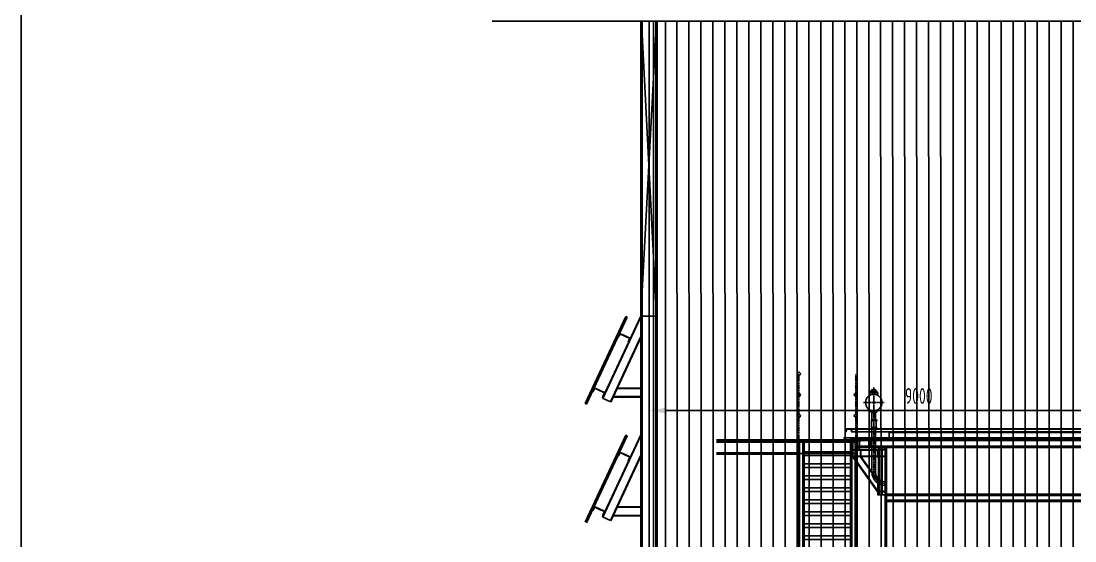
# Model space of a CAD drawing. Header units: millimetres. Extents: x -1263456 to 2767218, y -83310 to 50301.
# Drawn here: x 1071184 to 1088766, y -33191 to -24530 of the extents above; entities that cross this region are included whole.
import ezdxf

# ---------------------------------------------------------------- set-up
doc = ezdxf.new("R2010")
doc.units = ezdxf.units.MM
doc.linetypes.add('AUSGEZOGEN', pattern=[0])
doc.linetypes.add('gen7', pattern=[13.75, 9.75, -1.5, 1, -1.5])
doc.layers.get('0').update_dxf_attribs({"color": 255, "lineweight": 50})
doc.layers.get('Defpoints').update_dxf_attribs({"linetype": 'AUSGEZOGEN'})
for name, color, linetype in [('2', 7, 'Continuous'), ('3', 11, 'Continuous'), ('4', 3, 'Continuous'), ('7', 4, 'gen7'), ('8', 1, 'Continuous'), ('AM-8', 1, 'Continuous'), ('CENTER', 1, 'Continuous')]:
    doc.layers.add(name, color=color, linetype=linetype)
for name, color, linetype, lineweight in [('AM_0', 7, 'Continuous', 50), ('AM_5', 3, 'Continuous', 25), ('AM_8', 1, 'Continuous', 25)]:
    doc.layers.add(name, color=color, linetype=linetype, lineweight=lineweight)
doc.layers.add('AM_VIEWS', color=1, linetype='Continuous', lineweight=25, plot=False)
doc.styles.get("Standard").update_dxf_attribs({"font": 'ISOCP.SHX', "width": 0.7})
doc.dimstyles.new('AM_ISO$0', dxfattribs={"dimtxt": 3.5, "dimasz": 3.5, "dimexe": 1, "dimexo": 1, "dimgap": 1.5, "dimtad": 1, "dimdsep": 46, "dimtxsty": 'Standard', "dimcen": 0, "dimclrd": 256, "dimclre": 256, "dimclrt": 2, "dimazin": 2, "dimtp": 0.1, "dimtm": 0.1, "dimtfac": 0.71, "dimtmove": 0, "dimatfit": 3, "dimfxl": 1, "dimlwd": -1, "dimlwe": -1, "dimarcsym": 1})

# ---------------------------------------------------------------- blocks, each defined once
blk = doc.blocks.new('E322')
at = {"layer": 'AM-8'}
for p, q in [((1235654, -27736, 0), (1235016, -26367, 0)), ((1235244, -26382, 0), (1235267, -26372, 0)), ((1235267, -26372, 0), (1235943, -27822, 0)), ((1235649, -27738, 0), (1235016, -26381, 0)), ((1235244, -26382, 0), (1235920, -27832, 0)), ((1235524, -27797, 0), (1235016, -26708, 0)), ((1235519, -27799, 0), (1235016, -26722, 0)), ((1235190, -26739, 0), (1235371, -26654, 0)), ((1235409, -27565, 0), (1235016, -27565, 0)), ((1235412, -27571, 0), (1235016, -27571, 0)), ((1235476, -27709, 0), (1235016, -27709, 0)), ((1235479, -27715, 0), (1235016, -27715, 0)), ((1235654, -27736, 0), (1235524, -27797, 0)), ((1235920, -27832, 0), (1235943, -27822, 0)), ((1235654, -29714, 0), (1235016, -28345, 0)), ((1235649, -29717, 0), (1235016, -28359, 0)), ((1235244, -28361, 0), (1235267, -28350, 0)), ((1235244, -28361, 0), (1235920, -29811, 0)), ((1235267, -28350, 0), (1235943, -29800, 0)), ((1235524, -29775, 0), (1235016, -28686, 0)), ((1235519, -29777, 0), (1235016, -28700, 0)), ((1235409, -29543, 0), (1235016, -29543, 0)), ((1235412, -29549, 0), (1235016, -29549, 0)), ((1235476, -29687, 0), (1235016, -29687, 0)), ((1235479, -29693, 0), (1235016, -29693, 0)), ((1235654, -29714, 0), (1235524, -29775, 0))]:
    blk.add_line(p, q, dxfattribs=at)
at = {"layer": 'AM-8', "elevation": 0}
for points in [[(1235283, -26702), (1235353, -26669, -0.383987), (1235367, -26674), (1235395, -26720, 0.432208), (1235403, -26722), (1235371, -26654), (1235280, -26697), (1235190, -26739), (1235221, -26807, 0.432208), (1235225, -26800), (1235207, -26748, -0.383987), (1235213, -26735)], [(1235705, -27608), (1235775, -27576, -0.383987), (1235789, -27580), (1235817, -27627, 0.432208), (1235825, -27629), (1235793, -27561), (1235703, -27603), (1235612, -27645), (1235644, -27713, 0.432208), (1235648, -27706), (1235630, -27654, -0.383987), (1235636, -27641)], [(1235283, -28680), (1235353, -28648, -0.383987), (1235367, -28652), (1235395, -28699, 0.432208), (1235403, -28701), (1235371, -28633), (1235280, -28675), (1235190, -28717), (1235221, -28785, 0.432208), (1235225, -28778), (1235207, -28726, -0.383987), (1235213, -28713)], [(1235705, -29587), (1235775, -29554, -0.383987), (1235789, -29558), (1235817, -29605, 0.432208), (1235825, -29607), (1235793, -29539), (1235703, -29581), (1235612, -29623), (1235644, -29691, 0.432208), (1235648, -29684), (1235630, -29633, -0.383987), (1235636, -29619)]]:
    blk.add_lwpolyline(points, format="xyb", close=True, dxfattribs=at)
blk = doc.blocks.new('*D237')
at = {"layer": 'AM_5', "transparency": 16777216}
for p, q in [((1081660, -28608), (1081660, -31095)), ((1081922, -31020), (1090397, -31020)), ((1090660, -31084), (1090660, -31095))]:
    blk.add_line(p, q, dxfattribs=at)
for points in [[(1081922, -30976), (1081922, -31063), (1081660, -31020)], [(1090397, -30976), (1090397, -31063), (1090660, -31020)]]:
    blk.add_solid(points, dxfattribs=at)
at = {"layer": 'Defpoints', "color": 0, "transparency": 16777216}
for p in [(1081660, -28533, 0), (1090660, -31009), (1090660, -31020)]:
    blk.add_point(p, dxfattribs=at)
at = {"layer": 'AM_5', "color": 2, "transparency": 16777216, "insert": (1086160, -30776), "char_height": 262.5, "attachment_point": 5}
blk.add_mtext('9000', dxfattribs=at)
blk = doc.blocks.new('130007')
at = {"layer": '7'}
for p, q in [((-53713, 236640), (-53713, 236416)), ((-53277, 236520), (-53277, 235720))]:
    blk.add_line(p, q, dxfattribs=at)
at = {"layer": '8'}
for p, q in [((-53773, 236620), (-53773, 236473)), ((-53765, 236620), (-53765, 236473)), ((-53661, 236620), (-53661, 236473)), ((-53653, 236620), (-53653, 236473)), ((-53232, 236520), (-53337, 236520)), ((-53337, 236520), (-53337, 235720)), ((-53329, 235720), (-53329, 236520)), ((-53232, 236520), (-53217, 236505)), ((-53225, 236513), (-53225, 235727)), ((-53217, 235735), (-53217, 236505)), ((-53347, 236473), (-53787, 236473)), ((-53787, 236359), (-53787, 236473)), ((-53787, 236465), (-53347, 236465)), ((-53347, 236367), (-53787, 236367)), ((-53787, 236359), (-53347, 236359)), ((-53773, 236359), (-53347, 235768)), ((-53347, 235781), (-53763, 236359)), ((-53643, 236359), (-53347, 235949)), ((-53347, 235963), (-53633, 236359)), ((-53283, 235720), (-53337, 235720)), ((-53232, 235720), (-53283, 235720)), ((-53232, 235720), (-53217, 235735))]:
    blk.add_line(p, q, dxfattribs=at)
for points in [[(-53793, 236640), (-53633, 236640), (-53633, 236620), (-53793, 236620)], [(-53347, 236486), (-53337, 236486), (-53337, 236346), (-53347, 236346)], [(-53329, 236479), (-53225, 236479), (-53225, 236471), (-53329, 236471)], [(-53776, 236465), (-53768, 236465), (-53768, 236367), (-53776, 236367)], [(-53641, 236465), (-53633, 236465), (-53633, 236367), (-53641, 236367)], [(-53329, 236369), (-53225, 236369), (-53225, 236361), (-53329, 236361)], [(-53347, 235990), (-53337, 235990), (-53337, 235720), (-53347, 235720)], [(-53329, 235782), (-53225, 235782), (-53225, 235774), (-53329, 235774)]]:
    blk.add_lwpolyline(points, close=True, dxfattribs=at)
blk = doc.blocks.new('114451')
at = {"layer": '8'}
h = blk.add_hatch(dxfattribs=at)
h.set_pattern_fill('ANSI31', color=256, scale=0.049174, angle=45, style=0)
h.set_pattern_definition([(90, (-425643.42109, 126418.60732), (0.15612736722, 3e-17), [])])
h.paths.add_polyline_path([(-31773, 32381, 0.047643), (-31774, 32381), (-31781, 32374, 0.047643), (-31780, 32373)])
h = blk.add_hatch(dxfattribs=at)
h.set_pattern_fill('ANSI31', color=256, scale=0.049174, angle=45, style=0)
h.set_pattern_definition([(90, (-425643.42109, 126291.48051), (0.15612736722, 3e-17), [])])
h.paths.add_polyline_path([(-31773, 32253, 0.047643), (-31774, 32254), (-31781, 32247, 0.047643), (-31780, 32246)])
at = {"layer": '7', "ltscale": 0.5}
for p, q in [((-31824, 32934), (-31824, 31515)), ((-31994, 32675), (-31652, 32675))]:
    blk.add_line(p, q, dxfattribs=at)
blk.add_arc((-31634, 31515, 0), 190, 180, 270, dxfattribs=at)
at = {"layer": '8'}
for p, q in [((-31865, 32879), (-31865, 32872)), ((-31859, 32879), (-31865, 32879)), ((-31859, 32872), (-31859, 32879)), ((-31859, 32879), (-31789, 32879)), ((-31858, 32879), (-31858, 32881)), ((-31846, 32881), (-31858, 32881)), ((-31847, 32887), (-31857, 32887)), ((-31857, 32881), (-31857, 32886)), ((-31857, 32872), (-31857, 32879)), ((-31856, 32879), (-31856, 32872)), ((-31847, 32886), (-31847, 32881)), ((-31846, 32881), (-31846, 32879)), ((-31834, 32885), (-31833, 32898)), ((-31833, 32898), (-31833, 32900)), ((-31833, 32900), (-31815, 32900)), ((-31833, 32898), (-31815, 32898)), ((-31831, 32905), (-31831, 32905)), ((-31817, 32905), (-31831, 32905)), ((-31831, 32904), (-31830, 32904)), ((-31831, 32904), (-31831, 32900)), ((-31830, 32900), (-31830, 32904)), ((-31824, 32904), (-31823, 32904)), ((-31824, 32904), (-31824, 32900)), ((-31823, 32900), (-31823, 32904)), ((-31817, 32905), (-31817, 32905)), ((-31817, 32904), (-31817, 32904)), ((-31817, 32904), (-31817, 32900)), ((-31817, 32900), (-31817, 32904)), ((-31815, 32900), (-31815, 32898)), ((-31815, 32898), (-31814, 32885)), ((-31801, 32879), (-31801, 32881)), ((-31789, 32881), (-31801, 32881)), ((-31791, 32887), (-31800, 32887)), ((-31800, 32881), (-31800, 32886)), ((-31792, 32872), (-31792, 32879)), ((-31790, 32886), (-31790, 32881)), ((-31790, 32872), (-31790, 32879)), ((-31789, 32881), (-31789, 32879)), ((-31789, 32879), (-31789, 32872)), ((-31892, 32824), (-31892, 32834)), ((-31757, 32835), (-31891, 32835)), ((-31887, 32796), (-31887, 32816)), ((-31883, 32835), (-31883, 32844)), ((-31882, 32845), (-31882, 32847)), ((-31866, 32847), (-31882, 32847)), ((-31759, 32845), (-31882, 32845)), ((-31881, 32847), (-31881, 32854)), ((-31868, 32855), (-31880, 32855)), ((-31871, 32855), (-31871, 32865)), ((-31859, 32865), (-31871, 32865)), ((-31868, 32854), (-31868, 32847)), ((-31866, 32872), (-31866, 32865)), ((-31866, 32872), (-31788, 32872)), ((-31866, 32847), (-31866, 32845)), ((-31865, 32845), (-31865, 32845)), ((-31860, 32849), (-31859, 32849)), ((-31859, 32845), (-31859, 32872)), ((-31847, 32845), (-31847, 32845)), ((-31842, 32849), (-31843, 32849)), ((-31842, 32849), (-31830, 32849)), ((-31832, 32845), (-31832, 32847)), ((-31816, 32847), (-31832, 32847)), ((-31818, 32855), (-31830, 32855)), ((-31830, 32847), (-31830, 32854)), ((-31817, 32854), (-31817, 32847)), ((-31817, 32849), (-31805, 32849)), ((-31816, 32847), (-31816, 32845)), ((-31804, 32849), (-31805, 32849)), ((-31800, 32845), (-31800, 32845)), ((-31788, 32872), (-31788, 32845)), ((-31781, 32845), (-31781, 32847)), ((-31765, 32847), (-31781, 32847)), ((-31780, 32847), (-31780, 32854)), ((-31767, 32855), (-31779, 32855)), ((-31767, 32854), (-31767, 32847)), ((-31765, 32847), (-31765, 32845)), ((-31764, 32844), (-31764, 32835)), ((-31760, 32816), (-31760, 32796)), ((-31758, 32844), (-31758, 32835)), ((-31756, 32834), (-31756, 32824)), ((-31872, 32526), (-31873, 32527)), ((-31873, 32527), (-31873, 32516)), ((-31775, 32527), (-31776, 32526)), ((-31872, 32526), (-31776, 32526)), ((-31867, 32516), (-31867, 32518)), ((-31865, 32522), (-31865, 32526)), ((-31864, 32522), (-31783, 32522)), ((-31785, 32512), (-31862, 32512)), ((-31854, 32379), (-31854, 32512)), ((-31852, 32377), (-31854, 32379)), ((-31824, 32516), (-31824, 32518)), ((-31794, 32512), (-31794, 32379)), ((-31783, 32526), (-31783, 32522)), ((-31774, 32381), (-31781, 32374)), ((-31780, 32516), (-31780, 32518)), ((-31773, 32381), (-31780, 32373)), ((-31785, 32239), (-31862, 32239)), ((-31854, 32239), (-31854, 31515)), ((-31794, 32239), (-31794, 31515)), ((-31774, 32254), (-31781, 32247)), ((-31773, 32253), (-31780, 32246)), ((-31854, 31515), (-31794, 31515)), ((-31634, 31355, 0), (-31634, 31295, 0)), ((-31634, 31355, 0), (-31624, 31355)), ((-31634, 31295, 0), (-31624, 31295))]:
    blk.add_line(p, q, dxfattribs=at)
at = {"layer": '8', "ltscale": 0.5}
for p, q in [((-31863, 32387), (-31863, 32378)), ((-31863, 32387), (-31784, 32387)), ((-31863, 32378), (-31784, 32378)), ((-31863, 32377), (-31784, 32377)), ((-31863, 32377), (-31863, 32368)), ((-31863, 32368), (-31784, 32368)), ((-31862, 32389), (-31785, 32389)), ((-31862, 32389), (-31862, 32387)), ((-31862, 32378), (-31862, 32377)), ((-31862, 32368), (-31862, 32260)), ((-31794, 32379), (-31854, 32379)), ((-31795, 32377), (-31852, 32377)), ((-31794, 32379), (-31795, 32377)), ((-31785, 32389), (-31785, 32387)), ((-31785, 32378), (-31785, 32377)), ((-31785, 32368), (-31785, 32260)), ((-31784, 32387), (-31784, 32378)), ((-31784, 32377), (-31784, 32368)), ((-31863, 32260), (-31784, 32260)), ((-31863, 32251), (-31863, 32260)), ((-31863, 32251), (-31784, 32251)), ((-31863, 32241), (-31863, 32250)), ((-31863, 32250), (-31784, 32250)), ((-31863, 32241), (-31784, 32241)), ((-31862, 32251), (-31862, 32250)), ((-31862, 32241), (-31862, 32239)), ((-31785, 32251), (-31785, 32250)), ((-31785, 32241), (-31785, 32239)), ((-31784, 32251), (-31784, 32260)), ((-31784, 32241), (-31784, 32250))]:
    blk.add_line(p, q, dxfattribs=at)
at = {"layer": '8', "elevation": 0}
for points in [[(-31887, 32554), (-31887, 32546)], [(-31883, 32544), (-31883, 32527), (-31766, 32527), (-31766, 32543)], [(-31761, 32546), (-31761, 32554)]]:
    blk.add_lwpolyline(points, dxfattribs=at)
at = {"layer": '8'}
blk.add_circle((-31824, 32675), 137, dxfattribs=at)
at = {"layer": '8', "ltscale": 0.5}
for centre, radius in [((-31777, 32377), 7.21), ((-31777, 32377), 5.17), ((-31777, 32250), 7.21), ((-31777, 32250), 5.17)]:
    blk.add_circle(centre, radius, dxfattribs=at)
at = {"layer": '8'}
for centre, radius, start, end in [((-31857, 32886), 0.3, 90, 180), ((-31847, 32886), 0.3, 0, 90), ((-31836, 32885), 2, 270, 355.6), ((-31832, 32897), 1, 90, 175.6), ((-31816, 32897), 1, 4.4, 90), ((-31812, 32885), 2, 184.4, 270), ((-31800, 32886), 0.3, 90, 180), ((-31791, 32886), 0.3, 0, 90), ((-31891, 32834), 1, 90, 180), ((-31888, 32824), 4, 180, 244.0555), ((-31891, 32816), 4, 0, 64.0555), ((-31882, 32844), 1, 90, 180), ((-31880, 32854), 0.4, 90, 180), ((-31868, 32854), 0.4, 0, 90), ((-31854, 32835), 14.6, 111.9673, 138.3549), ((-31830, 32854), 0.4, 90, 180), ((-31818, 32854), 0.4, 0, 90), ((-31779, 32854), 0.4, 90, 180), ((-31767, 32854), 0.4, 0, 90), ((-31765, 32844), 1, 0, 90), ((-31756, 32816), 4, 115.9445, 180), ((-31759, 32844), 1, 0, 90), ((-31760, 32824), 4, 295.9445, 0), ((-31757, 32834), 1, 0, 90), ((-31824, 32675), 144, 244.0577, 295.9423), ((-31862, 32504), 17.6, 90, 106.5647), ((-31862, 32529), 17.6, 253.4462, 270), ((-31864, 32522), 0.5, 180, 270), ((-31785, 32504), 17.6, 73.4462, 90), ((-31785, 32529), 17.6, 270, 286.5647), ((-31783, 32522), 0.5, 270, 0), ((-31634, 31515, 0), 220, 180, 270), ((-31634, 31515, 0), 160, 180, 270)]:
    blk.add_arc(centre, radius, start, end, dxfattribs=at)
for points, knots in [([(-31847, 32883), (-31847, 32883), (-31846, 32883), (-31845, 32883), (-31842, 32883), (-31840, 32883), (-31838, 32883), (-31836, 32883), (-31833, 32883), (-31830, 32883), (-31827, 32883), (-31824, 32883), (-31821, 32883), (-31817, 32883), (-31814, 32883), (-31812, 32883), (-31809, 32883), (-31807, 32883), (-31805, 32883), (-31803, 32883), (-31802, 32883), (-31801, 32883), (-31800, 32883)], [0, 0, 0, 0, 0.017108, 0.099252, 0.14467, 0.190079, 0.239353, 0.288618, 0.340847, 0.393067, 0.44691, 0.500743, 0.554586, 0.608419, 0.660648, 0.712868, 0.762142, 0.811408, 0.856825, 0.902234, 0.957029, 1, 1, 1, 1]), ([(-31846, 32880), (-31845, 32880), (-31844, 32880), (-31842, 32880), (-31839, 32880), (-31835, 32880), (-31832, 32880), (-31828, 32880), (-31824, 32880), (-31820, 32880), (-31816, 32880), (-31812, 32880), (-31809, 32880), (-31805, 32880), (-31803, 32880), (-31802, 32880), (-31802, 32880)], [0, 0, 0, 0, 0.027696, 0.102418, 0.177128, 0.255431, 0.33552, 0.416846, 0.498804, 0.580763, 0.662089, 0.742178, 0.82048, 0.895202, 0.969913, 1, 1, 1, 1]), ([(-31831, 32905), (-31831, 32905), (-31831, 32905), (-31831, 32904), (-31831, 32904)], [0, 0, 0, 0, 0.528552, 1, 1, 1, 1]), ([(-31830, 32904), (-31830, 32904), (-31829, 32905), (-31827, 32905), (-31826, 32905), (-31824, 32904), (-31824, 32904)], [0, 0, 0, 0, 0.214584, 0.43603, 0.764264, 1, 1, 1, 1]), ([(-31817, 32904), (-31817, 32904), (-31818, 32905), (-31820, 32905), (-31822, 32905), (-31823, 32904), (-31823, 32904)], [0, 0, 0, 0, 0.214584, 0.43603, 0.764264, 1, 1, 1, 1]), ([(-31823, 32904), (-31823, 32904), (-31822, 32905), (-31820, 32905), (-31819, 32905), (-31817, 32904), (-31817, 32904)], [0, 0, 0, 0, 0.214584, 0.43603, 0.764264, 1, 1, 1, 1]), ([(-31817, 32904), (-31817, 32904), (-31817, 32905), (-31817, 32905), (-31817, 32905), (-31817, 32905)], [0, 0, 0, 0, 0.42981, 0.873365, 1, 1, 1, 1]), ([(-31843, 32849), (-31844, 32848), (-31845, 32847), (-31847, 32846), (-31847, 32845)], [0, 0, 0, 0, 0.490233, 1, 1, 1, 1]), ([(-31800, 32845), (-31801, 32846), (-31802, 32847), (-31803, 32848), (-31804, 32849)], [0, 0, 0, 0, 0.4899535, 1, 1, 1, 1]), ([(-31783, 32845), (-31783, 32845), (-31784, 32846), (-31785, 32847), (-31787, 32848), (-31788, 32849), (-31788, 32849)], [0, 0, 0, 0, 0.149037, 0.548371, 0.95947, 1, 1, 1, 1]), ([(-31867, 32518), (-31867, 32519), (-31867, 32520), (-31867, 32521), (-31867, 32521), (-31867, 32521), (-31867, 32521), (-31867, 32521)], [0, 0, 0, 0, 0.242804, 0.490105, 0.744526, 0.999878, 1, 1, 1, 1]), ([(-31824, 32518), (-31825, 32518), (-31826, 32519), (-31830, 32520), (-31841, 32521), (-31846, 32521), (-31851, 32521), (-31856, 32521), (-31860, 32520), (-31864, 32519), (-31866, 32519), (-31867, 32518)], [0, 0, 0, 0, 0.0749829, 0.1500143, 0.3035697, 0.4330134, 0.5624817, 0.6936302, 0.8246773, 0.9119338, 1, 1, 1, 1]), ([(-31867, 32516), (-31866, 32515), (-31864, 32514), (-31861, 32513), (-31856, 32513), (-31851, 32513), (-31846, 32513), (-31841, 32513), (-31831, 32513), (-31827, 32514), (-31825, 32515), (-31824, 32516)], [0, 0, 0, 0, 0.074983, 0.150014, 0.30357, 0.433013, 0.562482, 0.69363, 0.824677, 0.911934, 1, 1, 1, 1]), ([(-31867, 32513), (-31867, 32513), (-31867, 32513), (-31867, 32513), (-31867, 32513), (-31867, 32514), (-31867, 32515), (-31867, 32516)], [0, 0, 0, 0, 0.0000161, 0.4026035, 0.6064626, 0.8101612, 1, 1, 1, 1]), ([(-31780, 32518), (-31781, 32518), (-31783, 32519), (-31787, 32520), (-31791, 32521), (-31797, 32521), (-31801, 32521), (-31806, 32521), (-31817, 32520), (-31821, 32519), (-31823, 32519), (-31824, 32518)], [0, 0, 0, 0, 0.074983, 0.150014, 0.30357, 0.433013, 0.562482, 0.69363, 0.824677, 0.911934, 1, 1, 1, 1]), ([(-31824, 32516), (-31823, 32515), (-31821, 32514), (-31817, 32513), (-31813, 32513), (-31802, 32513), (-31797, 32513), (-31792, 32513), (-31787, 32513), (-31784, 32514), (-31781, 32515), (-31780, 32516)], [0, 0, 0, 0, 0.074983, 0.150014, 0.30357, 0.433013, 0.562482, 0.69363, 0.824677, 0.911934, 1, 1, 1, 1]), ([(-31780, 32521), (-31780, 32521), (-31780, 32521), (-31780, 32521), (-31780, 32520), (-31780, 32520), (-31780, 32519), (-31780, 32518)], [0, 0, 0, 0, 0.000016, 0.402604, 0.606463, 0.810161, 1, 1, 1, 1]), ([(-31780, 32516), (-31780, 32515), (-31780, 32514), (-31780, 32513), (-31780, 32513), (-31780, 32513), (-31780, 32513), (-31780, 32513)], [0, 0, 0, 0, 0.2428036, 0.4901051, 0.7445263, 0.9998776, 1, 1, 1, 1])]:
    blk.add_open_spline(points, degree=3, knots=knots, dxfattribs=at)
blk = doc.blocks.new('p')
at = {"layer": '2', "ltscale": 0.25}
for p, q in [((41690, 42929), (45080, 42929)), ((41690, 42829), (45080, 42829))]:
    blk.add_line(p, q, dxfattribs=at)
at = {"layer": '2'}
for p, q in [((41690, 42829), (41690, 42929)), ((45080, 42929), (45080, 42829)), ((41710, 42809), (41710, 42829)), ((45060, 42809), (45060, 42829))]:
    blk.add_line(p, q, dxfattribs=at)
at = {"layer": '3'}
for p, q in [((41730, 42809), (41730, 42829)), ((45040, 42809), (45040, 42829))]:
    blk.add_line(p, q, dxfattribs=at)
blk = doc.blocks.new('A$C6376d8b6')
for p, q in [((2325, 17153), (0, 17153)), ((1375, 17153), (1375, 14183)), ((1450, 17153), (1450, 14183)), ((2250, 17153), (2250, 14183)), ((13145, 17183), (2305, 17183)), ((13145, 17063), (2305, 17063)), ((2325, 17153), (2325, 13953)), ((2555, 17183), (2555, 17063)), ((2825, 17063), (2825, 8063)), ((0, 16953), (1375, 16953)), ((6875, 16263), (2825, 16263)), ((12925, 16163), (2825, 16163))]:
    blk.add_line(p, q)
at = {"layer": '2'}
blk.add_lwpolyline([(2249, 17203), (2409, 17203), (2409, 17213), (2249, 17213), (2249, 17183), (2409, 17183), (2409, 17203)], dxfattribs=at)
at = {"layer": '3'}
for p, q in [((2159, 17313), (2161, 17313)), ((1375, 16953), (2325, 16953))]:
    blk.add_line(p, q, dxfattribs=at)
at = {"layer": '3', "ltscale": 0.5}
for p, q in [((13491, 17363), (2259, 17363)), ((13491, 17357), (2259, 17357)), ((13491, 17313), (2259, 17313))]:
    blk.add_line(p, q, dxfattribs=at)
at = {"layer": '3', "lineweight": -3}
blk.add_lwpolyline([(2241, 17357, -0.391021), (2249, 17349), (2252, 17317, 0.391021), (2257, 17313), (2259, 17313), (2259, 17363), (2159, 17363), (2159, 17313), (2161, 17313, 0.391021), (2166, 17317), (2169, 17349, -0.391021), (2177, 17357)], format="xyb", close=True, dxfattribs=at)
at = {"layer": '4', "ltscale": 0.5}
blk.add_line((13581, 17213), (2119, 17213), dxfattribs=at)
at = {"layer": '4'}
blk.add_lwpolyline([(0, 17183), (2295, 17183), (2295, 17153), (0, 17153)], dxfattribs=at)
for points in [[(1450, 16983), (1450, 16923), (2250, 16923), (2250, 16983)], [(1450, 16783), (1450, 16723), (2250, 16723), (2250, 16783)], [(1450, 16583), (1450, 16523), (2250, 16523), (2250, 16583)], [(1450, 16383), (1450, 16323), (2250, 16323), (2250, 16383)], [(1450, 16183), (1450, 16123), (2250, 16123), (2250, 16183)], [(1450, 15983), (1450, 15923), (2250, 15923), (2250, 15983)], [(1450, 15783), (1450, 15723), (2250, 15723), (2250, 15783)], [(1450, 15583), (1450, 15523), (2250, 15523), (2250, 15583)]]:
    blk.add_lwpolyline(points, close=True, dxfattribs=at)
at = {"layer": '7', "ltscale": 0.5}
for p, q in [((1375, 17153), (1375, 18283)), ((2325, 17153), (2325, 18283))]:
    blk.add_line(p, q, dxfattribs=at)
for centre in [(1375, 18283), (1375, 17933), (2325, 17933), (1375, 17583), (2325, 17583)]:
    blk.add_circle(centre, 25, dxfattribs=at)
for name, p in [('114451', (34449, -14872)), ('p', (-38810, -25626)), ('130007', (56042, -219457))]:
    blk.add_blockref(name, p)
blk = doc.blocks.new('wew1333')
at = {"layer": 'AM_8'}
for p, q in [((344617, 123397, 0), (344617, 109993, 0)), ((344817, 123397, 0), (344817, 109993, 0)), ((345017, 123397, 0), (345017, 110704, 0)), ((345207, 123407, 0), (345217, 110966, 0)), ((345407, 123407, 0), (345417, 111208, 0)), ((345607, 123407, 0), (345617, 111425, 0)), ((345807, 123407, 0), (345817, 111616, 0)), ((346007, 123407, 0), (346017, 111778, 0)), ((346207, 123407, 0), (346217, 111912, 0)), ((346407, 123407, 0), (346417, 112017, 0)), ((346607, 123407, 0), (346617, 112095, 0)), ((346807, 123407, 0), (346817, 112146, 0)), ((347007, 123407, 0), (347017, 112174, 0)), ((347207, 123407, 0), (347217, 112183, 0)), ((347407, 123407, 0), (347417, 112175, 0)), ((347607, 123407, 0), (347617, 112151, 0)), ((347807, 123407, 0), (347817, 112113, 0)), ((348007, 123407, 0), (348017, 112063, 0)), ((348207, 123407, 0), (348217, 112001, 0)), ((348407, 123407, 0), (348417, 111928, 0)), ((348607, 123407, 0), (348617, 111845, 0)), ((348807, 123407, 0), (348817, 111753, 0)), ((349007, 123407, 0), (349017, 111652, 0)), ((349207, 123407, 0), (349217, 111542, 0)), ((349407, 123407, 0), (349417, 111424, 0)), ((349607, 123407, 0), (349617, 112025, -7)), ((349817, 123397, 0), (349817, 111992, -10)), ((350017, 123397, 0), (350017, 111850, -10)), ((350217, 123397, 0), (350217, 111709, -10)), ((350417, 123397, 0), (350417, 113063, -10)), ((350617, 123397, 0), (350617, 112950, -10)), ((350817, 123397, 0), (350817, 112867, -10)), ((351017, 123397, 0), (351017, 112822, -10)), ((351217, 123397, 0), (351217, 112823, -10)), ((351417, 123397, 0), (351417, 112873, -10)), ((351617, 123397, 0), (351617, 112965, -10)), ((351817, 123397, 0), (351817, 113091, -10))]:
    blk.add_line(p, q, dxfattribs=at)

msp = doc.modelspace()

# ---------------------------------------------------------------- linework, layer by layer
for p, q in [((1081534.9, -43729.7, 1.6), (1081534.9, -24529.7, 0)), ((1081784.9, -43729.7, 1.6), (1081784.9, -24529.7, 0))]:
    msp.add_line(p, q)
at = {"layer": 'AM_8'}
msp.add_line((1079045.6, -24529.7, 0), (1096534.9, -24529.7, 0), dxfattribs=at)
at = {"layer": 'AM_8', "color": 2}
for p, q in [((1081784.9, -24529.7, 0), (1081523.4, -29445.7, -0.1)), ((1081784.9, -29445.7, 0.4), (1081534.9, -24529.7, 0)), ((1081523.4, -29445.7, -0.1), (1081784.9, -29445.7, 0.4))]:
    msp.add_line(p, q, dxfattribs=at)
at = {"layer": 'AM_VIEWS'}
msp.add_lwpolyline([(1071183.7, -12510.1), (1071183.8, -39525.3), (1073583.8, -39525.3), (1073583.8, -74078.4), (1145377.3, -74078.4), (1145377.3, -67387.6), (1158876, -67387.6), (1158876, -12510.1), (1071183.7, -12510.3)], close=True, dxfattribs=at)
at = {"layer": 'CENTER'}
msp.add_line((1081659.9, -24529.7, 0), (1081659.9, -43729.7, 1.5), dxfattribs=at)

# ---------------------------------------------------------------- block references
at = {"layer": 'AM_0'}
for name, p in [('wew1333', (736917.7, -147927.1, 0)), ('A$C6376d8b6', (1082784.9, -48689.2, 0.1))]:
    msp.add_blockref(name, p, dxfattribs=at)
at = {"layer": 'AM_0', "xscale": -1}
msp.add_blockref('E322', (2316539.6, -3078.7, 0), dxfattribs=at)

# ---------------------------------------------------------------- dimensions: what is measured, and where the dimension line sits
at = {"layer": 'AM_5'}
dim = msp.add_linear_dim(base=(1090659.9, -31019.5), p1=(1081659.9, -28533.5, 0.3), p2=(1090659.9, -31009.3), angle=360, dimstyle='AM_ISO$0', override={"dimscale": 75, "dimdec": 0, "dimpost": '', "dimadec": 2}, dxfattribs=at)
dim.commit()
dim.dimension.update_dxf_attribs({"geometry": '*D237', "text_midpoint": (1086159.9, -30775.8)})

doc.saveas('drawing.dxf')
